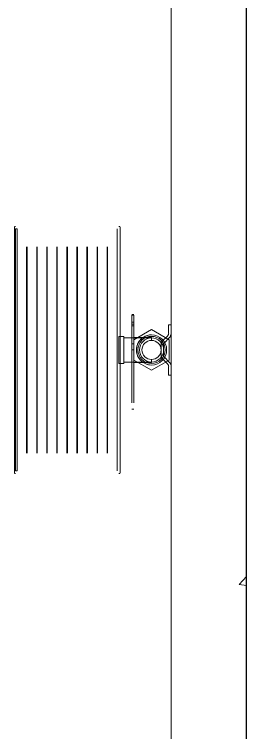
# Model space of a CAD drawing. Header units: millimetres. Extents: x -637480 to 299894, y -125373 to 39000.
# Drawn here: x 269538 to 270000, y -11854 to -10429 of the extents above; entities that cross this region are included whole.
import ezdxf

# ---------------------------------------------------------------- set-up
doc = ezdxf.new("R2010")
doc.units = ezdxf.units.MM
doc.linetypes.add('Xref building Toll$0$Grid Line', pattern=[22.225, 12.7, -3.175, 3.175, -3.175])
for name, color, linetype, lineweight in [('AM_BOR', 4, 'Continuous', 25), ('Xref building Toll$0$A-FLOR', 192, 'Continuous', 25), ('Xref building Toll$0$A-WALL', 113, 'Continuous', 9), ('Xref building Toll$0$A-WALL-PATT', 111, 'Continuous', 9), ('Xref building Toll$0$P-SANR-FIXT', 6, 'Continuous', 9)]:
    doc.layers.add(name, color=color, linetype=linetype, lineweight=lineweight)
doc.layers.add('Xref building Toll$0$S-GRID', color=8, linetype='Continuous')

# ---------------------------------------------------------------- blocks, each defined once
blk = doc.blocks.new('Xref building Toll$0$Toll Grids')
at = {"layer": 'Xref building Toll$0$S-GRID', "linetype": 'Xref building Toll$0$Grid Line'}
blk.add_line((270000, -125373.3), (270000, 36031.5), dxfattribs=at)
blk = doc.blocks.new('Xref building Toll$0$FHR_1 - FHR 2-1826892-MASTER GROUND FLOOR')
at = {"layer": 'Xref building Toll$0$P-SANR-FIXT'}
for p, q in [((-120, 386.6), (-120, 384.1)), ((-80, 386.6), (-80, 384.1)), ((45.3, 386.6), (-79.5, 386.6)), ((-79.5, 386.6), (-79.5, 386.6)), ((-79.5, 386.6), (45.2, 386.6)), ((-79.5, 384.1), (-79.5, 386.6)), ((-79.5, 384.1), (-79.5, 386.6)), ((26.2, 386.6), (1.1, 386.6)), ((1.1, 386.6), (55.9, 386.6)), ((56.5, 386.6), (1.1, 386.6)), ((1.1, 386.6), (26.2, 386.6)), ((1.1, 384.1), (1.1, 386.6)), ((1.1, 384.1), (1.1, 386.6)), ((106.8, 386.6), (26.2, 386.6)), ((26.2, 386.6), (106.8, 386.6)), ((26.2, 384.1), (26.2, 386.6)), ((26.2, 384.1), (26.2, 386.6)), ((45.2, 386.6), (56.5, 386.6)), ((45.2, 384.1), (45.2, 386.6)), ((55.9, 386.6), (45.3, 386.6)), ((55.9, 384.1), (55.9, 386.6)), ((57.9, 384.1), (57.9, 386.6)), ((58, 384.1), (58, 386.6)), ((143.2, 386.6), (106.8, 386.6)), ((106.8, 386.6), (143.2, 386.6)), ((125, 386.6), (125, 386.6)), ((125, 386.6), (125, 386.6)), ((125, 386.6), (125, 386.6)), ((125, 386.6), (125, 386.6)), ((223.8, 386.6), (143.2, 386.6)), ((143.2, 386.6), (223.8, 386.6)), ((191.7, 386.6), (191.7, 384.1)), ((191.8, 386.6), (191.8, 384.1)), ((204, 386.6), (193.5, 386.6)), ((193.5, 386.6), (248.9, 386.6)), ((193.5, 384.1), (193.5, 386.6)), ((248.9, 386.6), (193.8, 386.6)), ((193.8, 386.6), (204.2, 386.6)), ((193.8, 384.1), (193.8, 386.6)), ((329.5, 386.6), (204, 386.6)), ((204.2, 386.6), (329.5, 386.6)), ((248.9, 386.6), (223.8, 386.6)), ((223.8, 386.6), (248.9, 386.6)), ((223.8, 384.1), (223.8, 386.6)), ((223.8, 384.1), (223.8, 386.6)), ((248.9, 386.6), (248.9, 384.1)), ((248.9, 384.1), (248.9, 386.6)), ((329.5, 386.6), (329.5, 386.6)), ((329.5, 384.1), (329.5, 386.6)), ((329.5, 384.1), (329.5, 386.6)), ((330, 384.1), (330, 386.6)), ((370, 384.1), (370, 386.6)), ((-115, 384.1), (-115, 381.1)), ((-115, 384.1), (365, 384.1)), ((365, 384.1), (-115, 384.1)), ((-115, 384.1), (-115, 381.1)), ((-115, 381.1), (365, 381.1)), ((365, 381.1), (-115, 381.1)), ((45.3, 384.1), (-79.5, 384.1)), ((-79.5, 384.1), (-79.5, 384.1)), ((-79.5, 384.1), (45.2, 384.1)), ((26.2, 384.1), (1.1, 384.1)), ((1.1, 384.1), (55.9, 384.1)), ((56.5, 384.1), (1.1, 384.1)), ((1.1, 384.1), (26.2, 384.1)), ((106.8, 384.1), (26.2, 384.1)), ((26.2, 384.1), (106.8, 384.1)), ((45.2, 384.1), (56.5, 384.1)), ((55.9, 384.1), (45.3, 384.1)), ((143.2, 384.1), (106.8, 384.1)), ((106.8, 384.1), (143.2, 384.1)), ((125, 384.1), (125, 384.1)), ((125, 384.1), (125, 384.1)), ((125, 384.1), (125, 384.1)), ((125, 384.1), (125, 384.1)), ((125, 381.1), (125, 381.1)), ((125, 381.1), (125, 381.1)), ((223.8, 384.1), (143.2, 384.1)), ((143.2, 384.1), (223.8, 384.1)), ((204, 384.1), (193.5, 384.1)), ((193.5, 384.1), (248.9, 384.1)), ((248.9, 384.1), (193.8, 384.1)), ((193.8, 384.1), (204.2, 384.1)), ((329.5, 384.1), (204, 384.1)), ((204.2, 384.1), (329.5, 384.1)), ((248.9, 384.1), (223.8, 384.1)), ((223.8, 384.1), (248.9, 384.1)), ((329.5, 384.1), (329.5, 384.1)), ((365, 381.1), (365, 384.1)), ((365, 381.1), (365, 384.1)), ((-120, 179.3), (-120, 176.8)), ((98, 179.3), (98, 169.3)), ((98, 179.3), (152, 179.3)), ((152, 179.3), (98, 179.3)), ((125, 179.3), (125, 179.3)), ((125, 179.3), (125, 179.3)), ((125, 176.8), (125, 176.8)), ((125, 176.8), (125, 176.8)), ((152, 169.3), (152, 179.3)), ((370, 176.8), (370, 179.3)), ((98, 169.3), (152, 169.3)), ((152, 169.3), (98, 169.3)), ((125, 169.3), (101, 169.3)), ((101, 169.3), (125, 169.3)), ((125, 169.3), (149, 169.3)), ((149, 169.3), (125, 169.3)), ((7.5, 153), (7.5, 149)), ((20, 153), (193.9, 153)), ((125, 153), (20, 153)), ((20, 153), (20, 153)), ((20, 149), (20, 149)), ((20, 149), (125, 149)), ((193.9, 149), (20, 149)), ((104.8, 149), (84.6, 114)), ((84.6, 114), (104.8, 149)), ((150, 149), (100, 149)), ((100, 149), (100, 149)), ((100, 149), (150, 149)), ((100, 114), (100, 149)), ((100, 130.6), (100, 149)), ((145.2, 149), (104.8, 149)), ((104.8, 149), (145.2, 149)), ((104.8, 149), (104.8, 149)), ((106.9, 153), (106.9, 153)), ((175.9, 153), (125, 153)), ((125, 149), (125, 153)), ((125, 149), (175.9, 149)), ((136.9, 153), (172.6, 153)), ((179.9, 153), (136.9, 153)), ((136.9, 153), (136.9, 149)), ((136.9, 149), (179.9, 149)), ((172.6, 149), (136.9, 149)), ((165.4, 114), (145.2, 149)), ((145.2, 149), (165.4, 114)), ((145.2, 149), (145.2, 149)), ((150, 149), (150, 149)), ((150, 149), (150, 114)), ((150, 130.6), (150, 149)), ((172.6, 153), (179.9, 153)), ((172.6, 149), (172.6, 153)), ((179.9, 149), (172.6, 149)), ((193.9, 153), (175.9, 153)), ((175.9, 149), (175.9, 153)), ((175.9, 149), (193.9, 149)), ((179.9, 149), (179.9, 153)), ((193.9, 149), (193.9, 153)), ((195, 149), (195, 153)), ((100, 130.6), (100, 114)), ((150, 114), (150, 130.6)), ((84.6, 114), (104.8, 79)), ((104.8, 79), (84.6, 114)), ((84.6, 114), (84.6, 114)), ((100, 114), (106, 114)), ((100, 114), (100, 114)), ((100, 114), (106, 114)), ((106, 114), (106, 114)), ((144, 114), (150, 114)), ((144, 114), (144, 114)), ((144, 114), (150, 114)), ((145.2, 79), (165.4, 114)), ((165.4, 114), (145.2, 79)), ((150, 114), (150, 114)), ((165.4, 114), (165.4, 114)), ((107.8, 92.8), (97.5, 82.5)), ((97.5, 82.5), (107.8, 92.8)), ((107.8, 92.8), (97.5, 82.5)), ((97.5, 82.5), (107.8, 92.8)), ((101, 78.9), (111.3, 89.2)), ((111.3, 89.2), (101, 78.9)), ((101, 78.9), (111.3, 89.2)), ((111.3, 89.2), (101, 78.9)), ((107.8, 92.8), (107.8, 92.8)), ((107.8, 92.8), (107.8, 92.8)), ((111.3, 89.2), (111.3, 89.2)), ((111.3, 89.2), (111.3, 89.2)), ((125, 95), (113.1, 95)), ((113.1, 95), (125, 95)), ((113.1, 95), (113.1, 95)), ((125, 95), (113.1, 95)), ((113.1, 95), (125, 95)), ((113.1, 95), (113.1, 95)), ((113.2, 90), (125, 90)), ((125, 90), (113.2, 90)), ((113.2, 90), (113.2, 90)), ((113.2, 90), (125, 90)), ((125, 90), (113.2, 90)), ((113.2, 90), (113.2, 90)), ((136.9, 95), (125, 95)), ((125, 95), (136.9, 95)), ((136.9, 95), (125, 95)), ((125, 95), (136.9, 95)), ((125, 90), (136.8, 90)), ((136.8, 90), (125, 90)), ((125, 90), (136.8, 90)), ((136.8, 90), (125, 90)), ((136.8, 90), (136.8, 90)), ((136.8, 90), (136.8, 90)), ((136.9, 95), (136.9, 95)), ((136.9, 95), (136.9, 95)), ((138.7, 89.2), (149, 78.9)), ((149, 78.9), (138.7, 89.2)), ((138.7, 89.2), (138.7, 89.2)), ((138.7, 89.2), (149, 78.9)), ((149, 78.9), (138.7, 89.2)), ((138.7, 89.2), (138.7, 89.2)), ((152.5, 82.5), (142.2, 92.8)), ((142.2, 92.8), (152.5, 82.5)), ((142.2, 92.8), (142.2, 92.8)), ((152.5, 82.5), (142.2, 92.8)), ((142.2, 92.8), (152.5, 82.5)), ((142.2, 92.8), (142.2, 92.8)), ((91.5, 80), (75, 80)), ((75, 80), (75, 75)), ((75, 75), (75, 80)), ((75, 80), (91.5, 80)), ((75, 80), (75, 80)), ((91.5, 80), (75, 80)), ((75, 80), (75, 75)), ((75, 75), (75, 80)), ((75, 80), (91.5, 80)), ((75, 80), (75, 80)), ((75, 75), (91.5, 75)), ((91.5, 75), (75, 75)), ((75, 75), (75, 75)), ((75, 75), (91.5, 75)), ((91.5, 75), (75, 75)), ((75, 75), (75, 75)), ((91.5, 80), (91.5, 80)), ((91.5, 80), (91.5, 80)), ((91.5, 75), (91.5, 75)), ((91.5, 75), (91.5, 75)), ((97.5, 82.5), (97.5, 82.5)), ((97.5, 82.5), (97.5, 82.5)), ((101, 78.9), (101, 78.9)), ((101, 78.9), (101, 78.9)), ((104.8, 79), (145.2, 79)), ((145.2, 79), (104.8, 79)), ((104.8, 79), (104.8, 79)), ((145.2, 79), (145.2, 79)), ((149, 78.9), (149, 78.9)), ((149, 78.9), (149, 78.9)), ((152.5, 82.5), (152.5, 82.5)), ((152.5, 82.5), (152.5, 82.5)), ((175, 80), (158.5, 80)), ((158.5, 80), (175, 80)), ((158.5, 80), (158.5, 80)), ((175, 80), (158.5, 80)), ((158.5, 80), (175, 80)), ((158.5, 80), (158.5, 80)), ((158.5, 75), (175, 75)), ((175, 75), (158.5, 75)), ((158.5, 75), (158.5, 75)), ((158.5, 75), (175, 75)), ((175, 75), (158.5, 75)), ((158.5, 75), (158.5, 75)), ((175, 75), (175, 80)), ((175, 80), (175, 75)), ((175, 80), (175, 80)), ((175, 75), (175, 80)), ((175, 80), (175, 75)), ((175, 80), (175, 80)), ((175, 75), (175, 75)), ((175, 75), (175, 75))]:
    blk.add_line(p, q, dxfattribs=at)
at = {"layer": 'Xref building Toll$0$P-SANR-FIXT', "flags": 128}
for points in [[(-119.3, 386.7), (-82.2, 386.7), (17.9, 386.7), (125, 386.7)], [(125, 386.7), (-4.5, 386.7), (-94.6, 386.7), (-119.3, 386.7)], [(369.3, 386.7), (332.2, 386.7), (232.1, 386.7), (125, 386.7)], [(125, 386.7), (254.5, 386.7), (344.6, 386.7), (369.3, 386.7)], [(-115, 381.1), (-77.9, 381.1), (21.9, 381.1), (125, 381.1)], [(125, 381.1), (-3.2, 381.1), (-91.7, 381.1), (-115, 381.1)], [(-79.5, 381.3), (-42.6, 381.3), (54.9, 381.3), (177.7, 381.3), (281.4, 381.3), (328.7, 381.3), (329.5, 381.3)], [(329.5, 381.3), (292.6, 381.3), (195.1, 381.3), (72.3, 381.3), (-31.4, 381.3), (-78.7, 381.3), (-79.5, 381.3)], [(365, 381.1), (327.9, 381.1), (228.1, 381.1), (125, 381.1)], [(125, 381.1), (253.2, 381.1), (341.7, 381.1), (365, 381.1)], [(329.5, 362.3), (292.6, 362.3), (195.1, 362.3), (72.3, 362.3), (-31.4, 362.3), (-78.7, 362.3), (-79.5, 362.3)], [(-79.5, 362.3), (-42.6, 362.3), (54.9, 362.3), (177.7, 362.3), (281.4, 362.3), (328.7, 362.3), (329.5, 362.3)], [(-79.5, 361.3), (-42.6, 361.3), (54.9, 361.3), (177.7, 361.3), (281.4, 361.3), (328.7, 361.3), (329.5, 361.3)], [(329.5, 361.3), (292.6, 361.3), (195.1, 361.3), (72.3, 361.3), (-31.4, 361.3), (-78.7, 361.3), (-79.5, 361.3)], [(329.5, 342.3), (292.6, 342.3), (195.1, 342.3), (72.3, 342.3), (-31.4, 342.3), (-78.7, 342.3), (-79.5, 342.3)], [(-79.5, 342.3), (-42.6, 342.3), (54.9, 342.3), (177.7, 342.3), (281.4, 342.3), (328.7, 342.3), (329.5, 342.3)], [(-79.5, 341.3), (-42.6, 341.3), (54.9, 341.3), (177.7, 341.3), (281.4, 341.3), (328.7, 341.3), (329.5, 341.3)], [(329.5, 341.3), (292.6, 341.3), (195.1, 341.3), (72.3, 341.3), (-31.4, 341.3), (-78.7, 341.3), (-79.5, 341.3)], [(329.5, 322.3), (292.6, 322.3), (195.1, 322.3), (72.3, 322.3), (-31.4, 322.3), (-78.7, 322.3), (-79.5, 322.3)], [(-79.5, 322.3), (-42.6, 322.3), (54.9, 322.3), (177.7, 322.3), (281.4, 322.3), (328.7, 322.3), (329.5, 322.3)], [(-79.5, 321.3), (-42.6, 321.3), (54.9, 321.3), (177.7, 321.3), (281.4, 321.3), (328.7, 321.3), (329.5, 321.3)], [(329.5, 321.3), (292.6, 321.3), (195.1, 321.3), (72.3, 321.3), (-31.4, 321.3), (-78.7, 321.3), (-79.5, 321.3)], [(329.5, 302.3), (292.6, 302.3), (195.1, 302.3), (72.3, 302.3), (-31.4, 302.3), (-78.7, 302.3), (-79.5, 302.3)], [(-79.5, 302.3), (-42.6, 302.3), (54.9, 302.3), (177.7, 302.3), (281.4, 302.3), (328.7, 302.3), (329.5, 302.3)], [(-79.5, 301.3), (-42.6, 301.3), (54.9, 301.3), (177.7, 301.3), (281.4, 301.3), (328.7, 301.3), (329.5, 301.3)], [(329.5, 301.3), (292.6, 301.3), (195.1, 301.3), (72.3, 301.3), (-31.4, 301.3), (-78.7, 301.3), (-79.5, 301.3)], [(329.5, 282.3), (292.6, 282.3), (195.1, 282.3), (72.3, 282.3), (-31.4, 282.3), (-78.7, 282.3), (-79.5, 282.3)], [(-79.5, 282.3), (-42.6, 282.3), (54.9, 282.3), (177.7, 282.3), (281.4, 282.3), (328.7, 282.3), (329.5, 282.3)], [(-79.5, 281.3), (-42.6, 281.3), (54.9, 281.3), (177.7, 281.3), (281.4, 281.3), (328.7, 281.3), (329.5, 281.3)], [(329.5, 281.3), (292.6, 281.3), (195.1, 281.3), (72.3, 281.3), (-31.4, 281.3), (-78.7, 281.3), (-79.5, 281.3)], [(329.5, 262.3), (292.6, 262.3), (195.1, 262.3), (72.3, 262.3), (-31.4, 262.3), (-78.7, 262.3), (-79.5, 262.3)], [(-79.5, 262.3), (-42.6, 262.3), (54.9, 262.3), (177.7, 262.3), (281.4, 262.3), (328.7, 262.3), (329.5, 262.3)], [(-79.5, 261.3), (-42.6, 261.3), (54.9, 261.3), (177.7, 261.3), (281.4, 261.3), (328.7, 261.3), (329.5, 261.3)], [(329.5, 261.3), (292.6, 261.3), (195.1, 261.3), (72.3, 261.3), (-31.4, 261.3), (-78.7, 261.3), (-79.5, 261.3)], [(329.5, 242.3), (292.6, 242.3), (195.1, 242.3), (72.3, 242.3), (-31.4, 242.3), (-78.7, 242.3), (-79.5, 242.3)], [(-79.5, 242.3), (-42.6, 242.3), (54.9, 242.3), (177.7, 242.3), (281.4, 242.3), (328.7, 242.3), (329.5, 242.3)], [(-79.5, 241.3), (-42.6, 241.3), (54.9, 241.3), (177.7, 241.3), (281.4, 241.3), (328.7, 241.3), (329.5, 241.3)], [(329.5, 241.3), (292.6, 241.3), (195.1, 241.3), (72.3, 241.3), (-31.4, 241.3), (-78.7, 241.3), (-79.5, 241.3)], [(329.5, 222.3), (292.6, 222.3), (195.1, 222.3), (72.3, 222.3), (-31.4, 222.3), (-78.7, 222.3), (-79.5, 222.3)], [(-79.5, 222.3), (-42.6, 222.3), (54.9, 222.3), (177.7, 222.3), (281.4, 222.3), (328.7, 222.3), (329.5, 222.3)], [(-79.5, 221.3), (-42.6, 221.3), (54.9, 221.3), (177.7, 221.3), (281.4, 221.3), (328.7, 221.3), (329.5, 221.3)], [(329.5, 221.3), (292.6, 221.3), (195.1, 221.3), (72.3, 221.3), (-31.4, 221.3), (-78.7, 221.3), (-79.5, 221.3)], [(329.5, 202.3), (292.6, 202.3), (195.1, 202.3), (72.3, 202.3), (-31.4, 202.3), (-78.7, 202.3), (-79.5, 202.3)], [(-79.5, 202.3), (-42.6, 202.3), (54.9, 202.3), (177.7, 202.3), (281.4, 202.3), (328.7, 202.3), (329.5, 202.3)], [(-79.5, 201.3), (-42.6, 201.3), (54.9, 201.3), (177.7, 201.3), (281.4, 201.3), (328.7, 201.3), (329.5, 201.3)], [(329.5, 201.3), (292.6, 201.3), (195.1, 201.3), (72.3, 201.3), (-31.4, 201.3), (-78.7, 201.3), (-79.5, 201.3)], [(-119.3, 176.7), (-82.2, 176.7), (17.9, 176.7), (125, 176.7)], [(125, 176.7), (-4.5, 176.7), (-94.6, 176.7), (-119.3, 176.7)], [(-115, 182.3), (-77.9, 182.3), (21.9, 182.3), (125, 182.3)], [(125, 182.3), (-3.2, 182.3), (-91.7, 182.3), (-115, 182.3)], [(329.5, 182.3), (292.6, 182.3), (195.1, 182.3), (72.3, 182.3), (-31.4, 182.3), (-78.7, 182.3), (-79.5, 182.3)], [(-79.5, 182.3), (-42.6, 182.3), (54.9, 182.3), (177.7, 182.3), (281.4, 182.3), (328.7, 182.3), (329.5, 182.3)], [(365, 182.3), (327.9, 182.3), (228.1, 182.3), (125, 182.3)], [(125, 182.3), (253.2, 182.3), (341.7, 182.3), (365, 182.3)], [(369.3, 176.7), (332.2, 176.7), (232.1, 176.7), (125, 176.7)], [(125, 176.7), (254.5, 176.7), (344.6, 176.7), (369.3, 176.7)], [(101, 169.3), (101, 122.8), (101, 114)], [(149, 114), (149, 139.4), (149, 169.3)]]:
    blk.add_lwpolyline(points, dxfattribs=at)
at = {"layer": 'Xref building Toll$0$P-SANR-FIXT'}
for centre, radius, start, end in [((125, 114), 30, 0, 180), ((125, 114), 30, 33.5573, 146.4427), ((125, 114), 30, 146.4427, 180), ((125, 114), 27, 0, 180), ((125, 114), 27, 360, 180), ((125, 114), 24, 90, 180), ((125, 114), 19, 0, 180), ((125, 114), 19, 0, 180), ((125, 114), 19, 0, 180), ((125, 114), 19, 0, 180), ((125, 114), 24, 360, 90), ((125, 114), 30, 0, 33.5573), ((125, 114), 30, 180, 360), ((125, 114), 30, 180, 360), ((125, 114), 27, 180, 360), ((125, 114), 27, 180, 360), ((125, 114), 24, 180, 270), ((125, 114), 19, 180, 360), ((125, 114), 19, 180, 360), ((125, 114), 19, 180, 360), ((125, 114), 19, 180, 360), ((125, 114), 24, 270, 360), ((113.3, 87), 7.99, 91.6296, 133.3704), ((113.3, 87), 7.99, 91.6296, 133.3704), ((113.3, 87), 7.99, 91.6296, 133.3704), ((113.3, 87), 7.99, 91.6296, 133.3704), ((113.3, 87), 2.99, 92.664, 132.336), ((113.3, 87), 2.99, 92.664, 132.336), ((113.3, 87), 2.99, 92.664, 132.336), ((113.3, 87), 2.99, 92.664, 132.336), ((136.7, 87), 2.99, 47.664, 87.336), ((136.7, 87), 2.99, 47.664, 87.336), ((136.7, 87), 2.99, 47.664, 87.336), ((136.7, 87), 2.99, 47.664, 87.336), ((136.7, 87), 7.99, 46.6296, 88.3704), ((136.7, 87), 7.99, 46.6296, 88.3704), ((136.7, 87), 7.99, 46.6296, 88.3704), ((136.7, 87), 7.99, 46.6296, 88.3704), ((91.3, 88.8), 8.84, 270.8189, 314.1811), ((91.3, 88.8), 8.84, 270.8189, 314.1811), ((91.3, 88.8), 8.84, 270.8189, 314.1811), ((91.3, 88.8), 8.84, 270.8189, 314.1811), ((91.3, 88.8), 13.8, 270.6545, 314.3455), ((91.3, 88.8), 13.8, 270.6545, 314.3455), ((91.3, 88.8), 13.8, 270.6545, 314.3455), ((91.3, 88.8), 13.8, 270.6545, 314.3455), ((158.7, 88.8), 13.8, 225.6545, 269.3455), ((158.7, 88.8), 13.8, 225.6545, 269.3455), ((158.7, 88.8), 13.8, 225.6545, 269.3455), ((158.7, 88.8), 13.8, 225.6545, 269.3455), ((158.7, 88.8), 8.84, 225.8189, 269.1811), ((158.7, 88.8), 8.84, 225.8189, 269.1811), ((158.7, 88.8), 8.84, 225.8189, 269.1811), ((158.7, 88.8), 8.84, 225.8189, 269.1811)]:
    blk.add_arc(centre, radius, start, end, dxfattribs=at)
blk = doc.blocks.new('Xref building Toll')
at = {"layer": 'Xref building Toll$0$A-WALL-PATT', "lineweight": 9}
h = blk.add_hatch(dxfattribs=at)
h.set_pattern_fill('FP_1', color=256, style=0, pattern_type=2)
h.set_pattern_definition([(50, (-8000, -140012.5), (3643.682, -318.78), [381, -4191]), (355, (-8000, -140012.5), (-704.856, 3821.136), [304.8, -3352.8]), (100.451, (-7696.4, -140039), (2938.852, 3502.332), [323.8, -3561.8]), (46.184, (-8000, -138996.5), (5421.58, -840.856), [571.5, -6286.5]), (96.636, (-7548, -139066.6), (4748.05, 4948.55), [485.7, -5342.7]), (351.184, (-8000, -138996.5), (4748.1, 4948.51), [457.2, -5029.2]), (21, (-7492, -139250.5), (3032.288, -2045.304), [381, -4191]), (326, (-7492, -139250.5), (1236.04, 3683.76), [304.8, -3352.8]), (71.451, (-7239.3, -139421), (4268.343, 1638.425), [323.8, -3561.8]), (37.5, (-8000, -140012.5), (61.772, 1691.101), [167.64, -3144.52, 167.64, -3235.96, -3365.5]), (37.5, (-8000, -140012.5), (61.772, 1691.101), [-6715.76, 167.64, -3197.86]), (7.5, (-8000, -140012.5), (1336.393, 2003.611), [167.64, -1772.92, 167.64, -3068.32, -1282.7]), (7.5, (-8000, -140012.5), (1336.393, 2003.611), [-5176.52, 167.64, -1115.06]), (327.5, (-9132.8, -140012.5), (2711.818, -114.5786), [167.64, -1102.36, 167.64, -3794.76, -5257.8]), (327.5, (-9132.8, -140012.5), (2711.818, -114.5786), [-5232.4, 167.64, -5090.16]), (317.5, (-9640.8, -140012.5), (2962.586, 508.533), [167.64, -1483.36, 167.64, -2463.8, -3733.8]), (317.5, (-9640.8, -140012.5), (2962.586, 508.533), [-4282.44, 167.64, -3566.16])])
h.paths.add_polyline_path([(270000, -12000), (269850, -12000), (269850, -150), (270000, -150)], flags=0)
at = {"layer": 'Xref building Toll$0$A-FLOR'}
for p in [(270000, -120000), (270000, -15598.5)]:
    blk.add_line(p, (270000, 0), dxfattribs=at)
at = {"layer": 'Xref building Toll$0$A-WALL', "lineweight": 18}
blk.add_line((269850, -150), (269850, -17320), dxfattribs=at)
blk.add_blockref('Xref building Toll$0$Toll Grids', (0, 0))
at = {"layer": 'Xref building Toll$0$P-SANR-FIXT', "rotation": 89.99999999999991}
blk.add_blockref('Xref building Toll$0$FHR_1 - FHR 2-1826892-MASTER GROUND FLOOR', (269925, -11220), dxfattribs=at)

msp = doc.modelspace()

# ---------------------------------------------------------------- block references
at = {"layer": 'AM_BOR'}
msp.add_blockref('Xref building Toll', (0, 0), dxfattribs=at)

doc.saveas('drawing.dxf')
